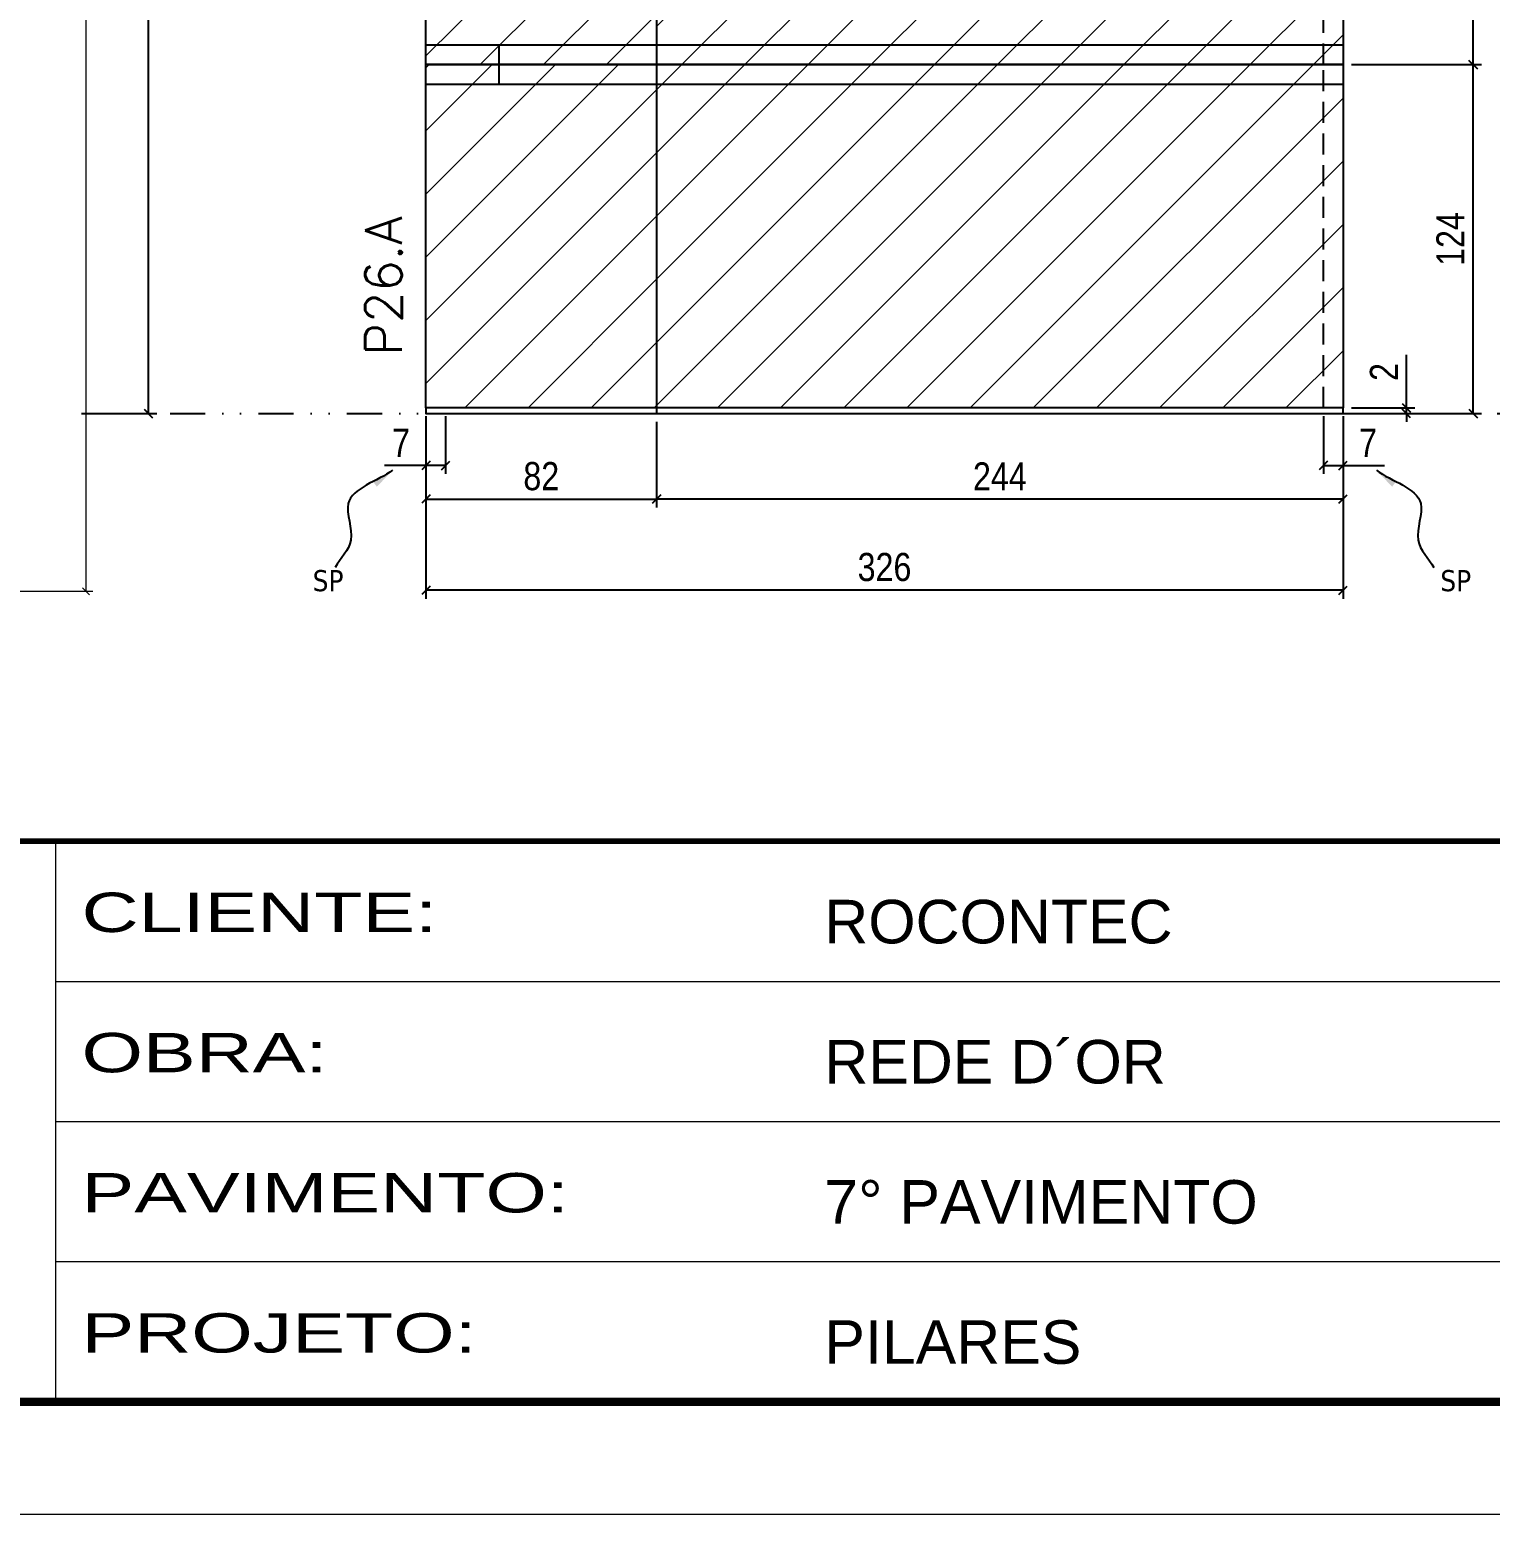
# Model space of a CAD drawing. Extents: x 28748 to 35002, y 14885 to 43501.
# Drawn here: x 32348 to 32867, y 40154 to 40681 of the extents above; entities that cross this region are included whole.
import ezdxf

# ---------------------------------------------------------------- set-up
doc = ezdxf.new("R2010")
doc.units = 0
for name, pattern in [('CONTINUO', [0]), ('DASHED', [0.75, 0.5, -0.25]), ('DIVIDE2', [0.625, 0.25, -0.125, 0, -0.125, 0, -0.125]), ('HIDDEN', [0.375, 0.25, -0.125])]:
    doc.linetypes.add(name, pattern=pattern)
for name, color, linetype in [('COTA', 241, 'Continuous'), ('Nível', 160, 'Continuous'), ('Painéis', 200, 'Continuous'), ('SARR_2.2x7', 40, 'Continuous'), ('Sarrafo de Pressão', 42, 'HIDDEN'), ('texto', 7, 'Continuous')]:
    doc.layers.add(name, color=color, linetype=linetype)
for name, color, linetype, lineweight in [('Folhas', 255, 'Continuous', 9), ('Hachura', 251, 'Continuous', 9), ('Madeira', 126, 'Continuous', 18), ('SARRAFO DE PRESSAO', 251, 'DASHED', 9), ('Texto Seção', 7, 'Continuous', 15)]:
    doc.layers.add(name, color=color, linetype=linetype, lineweight=lineweight)
doc.styles.add('ARIAL', font='arial.ttf')
doc.styles.add('COTA TECNICA', font='techl___.ttf', dxfattribs={"height": 10})
doc.styles.add('COTA TECNICA 2X', font='techl___.ttf', dxfattribs={"height": 10})
doc.styles.add('COTA TECNICA-50', font='techl___.ttf', dxfattribs={"height": 10})
doc.styles.add('REGUA-120', font='ROMANS.shx', dxfattribs={"height": 15})
doc.styles.get("Standard").update_dxf_attribs({"font": 'arial.ttf'})
doc.styles.add('Tecnologia', font='')
doc.styles.get('Tecnologia').set_extended_font_data('Forgotten Futurist')
doc.dimstyles.new('COTA PAINEL-50', dxfattribs={"dimtxt": 10, "dimasz": 3, "dimexe": 3, "dimexo": 3, "dimgap": 3, "dimtad": 1, "dimdec": 1, "dimzin": 12, "dimdsep": 46, "dimtxsty": 'COTA TECNICA-50', "dimblk1": 'OBLIQUE', "dimblk2": 'OBLIQUE', "dimsah": 1, "dimcen": 0.9, "dimclrd": 4, "dimclre": 4, "dimclrt": 240, "dimadec": 1, "dimazin": 3, "dimtfac": 1, "dimtdec": 1, "dimtmove": 0, "dimatfit": 3, "dimfxl": 1, "dimtolj": 1, "dimtzin": 12, "dimarcsym": 0})
doc.dimstyles.new('PAINEL', dxfattribs={"dimtxt": 10, "dimasz": 3, "dimexe": 3, "dimexo": 3, "dimgap": 3, "dimtad": 1, "dimdec": 1, "dimzin": 12, "dimdsep": 46, "dimtxsty": 'COTA TECNICA', "dimblk1": 'OBLIQUE', "dimblk2": 'OBLIQUE', "dimsah": 1, "dimcen": 0.9, "dimclrd": 4, "dimclre": 4, "dimclrt": 240, "dimadec": 1, "dimazin": 3, "dimtfac": 1, "dimtdec": 1, "dimtmove": 0, "dimatfit": 3, "dimfxl": 1, "dimtolj": 1, "dimtzin": 12, "dimarcsym": 0})
doc.dimstyles.new('SECAO PILAR', dxfattribs={"dimtxt": 10, "dimasz": 3, "dimexe": 3, "dimexo": 3, "dimgap": 3, "dimtad": 1, "dimdec": 1, "dimlfac": 0.5, "dimzin": 12, "dimdsep": 46, "dimtxsty": 'COTA TECNICA 2X', "dimblk1": 'OBLIQUE', "dimblk2": 'OBLIQUE', "dimsah": 1, "dimcen": 0.9, "dimclrd": 256, "dimclre": 256, "dimclrt": 256, "dimadec": 1, "dimazin": 3, "dimtfac": 1, "dimtdec": 1, "dimtmove": 0, "dimatfit": 3, "dimfxl": 1, "dimtolj": 1, "dimtzin": 12, "dimarcsym": 0})
doc.dimstyles.get("Standard").update_dxf_attribs({"dimtxt": 0.18, "dimasz": 0.18, "dimexe": 0.18, "dimexo": 0.0625, "dimgap": 0.09, "dimtad": 0, "dimtih": 1, "dimtoh": 1, "dimdec": 4, "dimzin": 0, "dimdsep": 46, "dimtxsty": 'Standard', "dimcen": 0.09, "dimadec": 0, "dimazin": 0, "dimtfac": 1, "dimtdec": 4, "dimtofl": 0, "dimtmove": 0, "dimatfit": 3, "dimfxl": 1, "dimtolj": 1, "dimtzin": 0, "dimarcsym": 0})
pattern_1 = [(45, (-100272.658, 8260.539), (-11.2253202, 11.2253202), [])]

# ---------------------------------------------------------------- blocks, each defined once
blk = doc.blocks.new('9999999999')
at = {"color": 30, "linetype": 'CONTINUO'}
for p, q in [((98564.56, 34230.21), (98564.56, 34429.45)), ((98564.56, 34379.64), (99583.98, 34379.64)), ((98564.56, 34329.83), (99487.98, 34329.83)), ((98564.56, 34280.02), (99487.98, 34280.02))]:
    blk.add_line(p, q, dxfattribs=at)
at = {"color": 30, "linetype": 'CONTINUO', "const_width": 2}
blk.add_lwpolyline([(99583.98, 34230.21), (99583.98, 34414.45, 0.414214), (99568.98, 34429.45), (98228.98, 34429.45, 0.414214), (98213.98, 34414.45), (98213.98, 34245.21, 0.414214), (98228.98, 34230.21), (99583.98, 34230.21)], format="xyb", dxfattribs=at)
at = {"layer": 'Folhas'}
blk.add_lwpolyline([(98138.98, 34190.21), (99623.98, 34190.21), (99623.98, 35240.21), (98138.98, 35240.21)], close=True, dxfattribs=at)
at = {"layer": 'Folhas', "color": 30, "const_width": 3}
blk.add_lwpolyline([(98213.98, 34230.21), (99583.98, 34230.21), (99583.98, 35200.21), (98213.98, 35200.21)], close=True, dxfattribs=at)
at = {"color": 7, "linetype": 'Continuous', "ltscale": 5, "style": 'ARIAL'}
for s, height, p in [('ROCONTEC', 15.483, (98837.68, 34393.13)), ('REDE D´OR', 15.483, (98837.68, 34343.32)), ('7° PAVIMENTO', 15.4829, (98837.68, 34293.51)), ('PILARES', 15.483, (98837.68, 34243.7))]:
    blk.add_text(s, height=height, dxfattribs=at).set_placement(p)
at = {"layer": 'Folhas', "color": 7, "style": 'Tecnologia', "width": 1.5}
for s, p in [('CLIENTE:', (98573.65, 34397.17)), ('OBRA:', (98573.65, 34347.31)), ('PAVIMENTO:', (98573.65, 34297.5)), ('PROJETO:', (98573.65, 34247.69))]:
    blk.add_text(s, height=14, dxfattribs=at).set_placement(p)
blk = doc.blocks.new('_Oblique')
at = {"color": 0, "linetype": 'ByBlock', "lineweight": -2}
blk.add_line((-0.5, -0.5), (0.5, 0.5), dxfattribs=at)
blk = doc.blocks.new('*D1462')
at = {"layer": 'COTA', "color": 4, "linetype": 'ByBlock', "lineweight": -2, "transparency": 16777216}
for p, q in [((32371.08, 40936.88), (32393.22, 40936.88)), ((32390.22, 40936.88), (32390.22, 40544.88)), ((32369.5, 40544.88), (32393.22, 40544.88))]:
    blk.add_line(p, q, dxfattribs=at)
at = {"layer": 'Defpoints', "color": 0, "linetype": 'ByBlock', "transparency": 16777216}
for p in [(32368.08, 40936.88), (32366.5, 40544.88), (32390.22, 40544.88)]:
    blk.add_point(p, dxfattribs=at)
at = {"layer": 'COTA', "color": 4, "linetype": 'ByBlock', "lineweight": -2, "transparency": 16777216, "xscale": 3, "yscale": 3, "zscale": 3}
for p, rotation in [((32390.22, 40936.88), 90), ((32390.22, 40544.88), 270)]:
    blk.add_blockref('_Oblique', p, dxfattribs=dict(at, rotation=rotation))
at = {"layer": 'COTA', "color": 240, "linetype": 'ByBlock', "transparency": 16777216, "insert": (32381.97, 40711.65), "char_height": 10, "attachment_point": 5, "rotation": 90, "style": 'COTA TECNICA'}
blk.add_mtext('\\A1;392', dxfattribs=at)
blk = doc.blocks.new('*D243')
at = {"layer": 'COTA', "color": 4, "lineweight": -2, "transparency": 16777216}
for p, q in [((32488.92, 40543.88), (32488.92, 40479.02)), ((32814.92, 40543.88), (32814.92, 40479.02)), ((32814.92, 40482.02), (32488.92, 40482.02))]:
    blk.add_line(p, q, dxfattribs=at)
at = {"layer": 'Defpoints', "color": 0, "transparency": 16777216}
for p in [(32488.92, 40546.88), (32814.92, 40546.88), (32488.92, 40482.02)]:
    blk.add_point(p, dxfattribs=at)
at = {"layer": 'COTA', "color": 4, "lineweight": -2, "transparency": 16777216, "xscale": 3, "yscale": 3, "zscale": 3, "rotation": 180}
blk.add_blockref('_Oblique', (32488.92, 40482.02), dxfattribs=at)
at = {"layer": 'COTA', "color": 4, "lineweight": -2, "transparency": 16777216, "xscale": 3, "yscale": 3, "zscale": 3}
blk.add_blockref('_Oblique', (32814.92, 40482.02), dxfattribs=at)
at = {"layer": 'COTA', "color": 240, "transparency": 16777216, "insert": (32651.92, 40490.24), "char_height": 10, "attachment_point": 5, "style": 'COTA TECNICA'}
blk.add_mtext('\\A1;326', dxfattribs=at)
blk = doc.blocks.new('*D244')
at = {"layer": 'COTA', "color": 4, "lineweight": -2, "transparency": 16777216}
for p, q in [((32807.92, 40543.88), (32807.92, 40523.37)), ((32814.92, 40541.88), (32814.92, 40523.37)), ((32807.92, 40526.37), (32814.92, 40526.37)), ((32814.92, 40526.37), (32829.65, 40526.37))]:
    blk.add_line(p, q, dxfattribs=at)
at = {"layer": 'Defpoints', "color": 0, "transparency": 16777216}
for p in [(32807.92, 40546.88), (32814.92, 40544.88), (32814.92, 40526.37)]:
    blk.add_point(p, dxfattribs=at)
at = {"layer": 'COTA', "color": 4, "lineweight": -2, "transparency": 16777216, "xscale": 3, "yscale": 3, "zscale": 3, "rotation": 180}
blk.add_blockref('_Oblique', (32807.92, 40526.37), dxfattribs=at)
at = {"layer": 'COTA', "color": 4, "lineweight": -2, "transparency": 16777216, "xscale": 3, "yscale": 3, "zscale": 3}
blk.add_blockref('_Oblique', (32814.92, 40526.37), dxfattribs=at)
at = {"layer": 'COTA', "color": 240, "transparency": 16777216, "insert": (32823.78, 40534.44), "char_height": 10, "attachment_point": 5, "style": 'COTA TECNICA-50'}
blk.add_mtext('\\A1;7', dxfattribs=at)
blk = doc.blocks.new('*D245')
at = {"layer": 'COTA', "color": 4, "lineweight": -2, "transparency": 16777216}
for p, q in [((32495.92, 40543.88), (32495.92, 40523.37)), ((32488.92, 40541.88), (32488.92, 40523.37)), ((32488.92, 40526.37), (32474.19, 40526.37)), ((32495.92, 40526.37), (32488.92, 40526.37))]:
    blk.add_line(p, q, dxfattribs=at)
at = {"layer": 'Defpoints', "color": 0, "transparency": 16777216}
for p in [(32488.92, 40544.88), (32495.92, 40546.88), (32488.92, 40526.37)]:
    blk.add_point(p, dxfattribs=at)
at = {"layer": 'COTA', "color": 4, "lineweight": -2, "transparency": 16777216, "xscale": 3, "yscale": 3, "zscale": 3, "rotation": 180}
blk.add_blockref('_Oblique', (32488.92, 40526.37), dxfattribs=at)
at = {"layer": 'COTA', "color": 4, "lineweight": -2, "transparency": 16777216, "xscale": 3, "yscale": 3, "zscale": 3}
blk.add_blockref('_Oblique', (32495.92, 40526.37), dxfattribs=at)
at = {"layer": 'COTA', "color": 240, "transparency": 16777216, "insert": (32480.05, 40534.44), "char_height": 10, "attachment_point": 5, "style": 'COTA TECNICA-50'}
blk.add_mtext('\\A1;7', dxfattribs=at)
blk = doc.blocks.new('*D246')
at = {"layer": 'COTA', "color": 4, "lineweight": -2, "transparency": 16777216}
for p, q in [((32817.92, 40668.88), (32864.16, 40668.88)), ((32861.16, 40544.88), (32861.16, 40668.88)), ((32817.92, 40544.88), (32864.16, 40544.88))]:
    blk.add_line(p, q, dxfattribs=at)
at = {"layer": 'Defpoints', "color": 0, "transparency": 16777216}
for p in [(32814.92, 40668.88), (32861.16, 40668.88), (32814.92, 40544.88)]:
    blk.add_point(p, dxfattribs=at)
at = {"layer": 'COTA', "color": 4, "lineweight": -2, "transparency": 16777216, "xscale": 3, "yscale": 3, "zscale": 3}
for p, rotation in [((32861.16, 40668.88), 90), ((32861.16, 40544.88), 270)]:
    blk.add_blockref('_Oblique', p, dxfattribs=dict(at, rotation=rotation))
at = {"layer": 'COTA', "color": 240, "transparency": 16777216, "insert": (32853.08, 40606.88), "char_height": 10, "attachment_point": 5, "rotation": 90, "style": 'COTA TECNICA-50'}
blk.add_mtext('\\A1;124', dxfattribs=at)
blk = doc.blocks.new('*D247')
at = {"layer": 'COTA', "color": 4, "lineweight": -2, "transparency": 16777216}
for p, q in [((32837.44, 40546.88), (32837.44, 40565.68)), ((32817.92, 40546.88), (32840.44, 40546.88)), ((32817.92, 40544.88), (32840.44, 40544.88)), ((32837.44, 40544.88), (32837.44, 40546.88)), ((32837.44, 40544.88), (32837.44, 40541.88))]:
    blk.add_line(p, q, dxfattribs=at)
at = {"layer": 'Defpoints', "color": 0, "transparency": 16777216}
for p in [(32814.92, 40546.88), (32814.92, 40544.88), (32837.44, 40544.88)]:
    blk.add_point(p, dxfattribs=at)
at = {"layer": 'COTA', "color": 4, "lineweight": -2, "transparency": 16777216, "xscale": 3, "yscale": 3, "zscale": 3}
for p, rotation in [((32837.44, 40546.88), 270), ((32837.44, 40544.88), 90)]:
    blk.add_blockref('_Oblique', p, dxfattribs=dict(at, rotation=rotation))
at = {"layer": 'COTA', "color": 240, "transparency": 16777216, "insert": (32829.44, 40559.62), "char_height": 10, "attachment_point": 5, "rotation": 90, "style": 'COTA TECNICA-50'}
blk.add_mtext('\\A1;2', dxfattribs=at)
blk = doc.blocks.new('*D248')
at = {"layer": 'COTA', "color": 4, "linetype": 'ByBlock', "lineweight": -2, "transparency": 16777216}
for p, q in [((32817.92, 40790.88), (32864.16, 40790.88)), ((32861.16, 40668.88), (32861.16, 40790.88)), ((32817.92, 40668.88), (32864.16, 40668.88))]:
    blk.add_line(p, q, dxfattribs=at)
at = {"layer": 'Defpoints', "color": 0, "linetype": 'ByBlock', "transparency": 16777216}
for p in [(32814.92, 40790.88), (32861.16, 40790.88), (32814.92, 40668.88)]:
    blk.add_point(p, dxfattribs=at)
at = {"layer": 'COTA', "color": 4, "linetype": 'ByBlock', "lineweight": -2, "transparency": 16777216, "xscale": 3, "yscale": 3, "zscale": 3}
for p, rotation in [((32861.16, 40790.88), 90), ((32861.16, 40668.88), 270)]:
    blk.add_blockref('_Oblique', p, dxfattribs=dict(at, rotation=rotation))
at = {"layer": 'COTA', "color": 240, "linetype": 'ByBlock', "transparency": 16777216, "insert": (32853.1, 40729.88), "char_height": 10, "attachment_point": 5, "rotation": 90, "style": 'COTA TECNICA'}
blk.add_mtext('\\A1;122', dxfattribs=at)
blk = doc.blocks.new('*D1467')
at = {"layer": 'COTA', "color": 4, "linetype": 'ByBlock', "lineweight": -2, "transparency": 16777216}
for p, q in [((32570.92, 40541.88), (32570.92, 40511.44)), ((32814.92, 40541.88), (32814.92, 40511.44)), ((32814.92, 40514.44), (32570.92, 40514.44))]:
    blk.add_line(p, q, dxfattribs=at)
at = {"layer": 'Defpoints', "color": 0, "linetype": 'ByBlock', "transparency": 16777216}
for p in [(32570.92, 40544.88), (32814.92, 40544.88), (32570.92, 40514.44)]:
    blk.add_point(p, dxfattribs=at)
at = {"layer": 'COTA', "color": 4, "linetype": 'ByBlock', "lineweight": -2, "transparency": 16777216, "xscale": 3, "yscale": 3, "zscale": 3, "rotation": 180}
blk.add_blockref('_Oblique', (32570.92, 40514.44), dxfattribs=at)
at = {"layer": 'COTA', "color": 4, "linetype": 'ByBlock', "lineweight": -2, "transparency": 16777216, "xscale": 3, "yscale": 3, "zscale": 3}
blk.add_blockref('_Oblique', (32814.92, 40514.44), dxfattribs=at)
at = {"layer": 'COTA', "color": 240, "linetype": 'ByBlock', "transparency": 16777216, "insert": (32692.92, 40522.52), "char_height": 10, "attachment_point": 5, "style": 'COTA TECNICA'}
blk.add_mtext('\\A1;244', dxfattribs=at)
blk = doc.blocks.new('*D90')
at = {"layer": 'COTA', "lineweight": -2, "transparency": 16777216}
for p, q in [((127524.96, 30791.79), (127704.06, 30791.79)), ((127701.06, 30791.79), (127701.06, 30093.79)), ((127524.96, 30093.79), (127704.06, 30093.79))]:
    blk.add_line(p, q, dxfattribs=at)
at = {"layer": 'Defpoints', "color": 0, "transparency": 16777216}
for p in [(127521.96, 30791.79), (127521.96, 30093.79), (127701.06, 30093.79)]:
    blk.add_point(p, dxfattribs=at)
at = {"layer": 'COTA', "lineweight": -2, "transparency": 16777216, "xscale": 3, "yscale": 3, "zscale": 3}
for p, rotation in [((127701.06, 30791.79), 90), ((127701.06, 30093.79), 270)]:
    blk.add_blockref('_Oblique', p, dxfattribs=dict(at, rotation=rotation))
at = {"layer": 'COTA', "transparency": 16777216, "insert": (127692.81, 30442.79), "char_height": 10, "attachment_point": 5, "rotation": 90, "style": 'COTA TECNICA 2X'}
blk.add_mtext('\\A1;349 - painel', dxfattribs=at)
blk = doc.blocks.new('*D2199')
at = {"layer": 'COTA', "color": 4, "lineweight": -2, "transparency": 16777216}
for p, q in [((32488.92, 40541.88), (32488.92, 40511.44)), ((32570.92, 40541.88), (32570.92, 40511.44)), ((32488.92, 40514.44), (32570.92, 40514.44))]:
    blk.add_line(p, q, dxfattribs=at)
at = {"layer": 'Defpoints', "color": 0, "transparency": 16777216}
for p in [(32488.92, 40544.88), (32570.92, 40544.88), (32570.92, 40514.44)]:
    blk.add_point(p, dxfattribs=at)
at = {"layer": 'COTA', "color": 4, "lineweight": -2, "transparency": 16777216, "xscale": 3, "yscale": 3, "zscale": 3, "rotation": 180}
blk.add_blockref('_Oblique', (32488.92, 40514.44), dxfattribs=at)
at = {"layer": 'COTA', "color": 4, "lineweight": -2, "transparency": 16777216, "xscale": 3, "yscale": 3, "zscale": 3}
blk.add_blockref('_Oblique', (32570.92, 40514.44), dxfattribs=at)
at = {"layer": 'COTA', "color": 240, "transparency": 16777216, "insert": (32529.92, 40522.54), "char_height": 10, "attachment_point": 5, "style": 'COTA TECNICA'}
blk.add_mtext('\\A1;82', dxfattribs=at)
blk = doc.blocks.new('SECAO 2')
at = {"layer": 'COTA'}
dim = blk.add_linear_dim(base=(127701.06, 30093.79), p1=(127521.96, 30791.79), p2=(127521.96, 30093.79), angle=90, text='<> - painel', dimstyle='SECAO PILAR', dxfattribs=at)
dim.commit()
dim.dimension.update_dxf_attribs({"geometry": '*D90', "text_midpoint": (127692.81, 30442.79)})

msp = doc.modelspace()

# ---------------------------------------------------------------- hatches: boundary and pattern name
at = {"layer": 'Hachura', "linetype": 'ByBlock'}
h = msp.add_hatch(dxfattribs=at)
h.set_pattern_fill('ANSI31', color=256, scale=5)
h.set_pattern_definition([(45, (25799.309, 30974.01), (-11.22532, 11.22532), [])])
h.paths.add_polyline_path([(32570.92, 40790.88), (32488.92, 40790.88), (32488.92, 40668.88), (32570.92, 40668.88)])
h = msp.add_hatch(dxfattribs=at)
h.set_pattern_fill('ANSI31', color=256, scale=5)
h.set_pattern_definition(pattern_1)
h.paths.add_polyline_path([(32814.92, 40790.88), (32570.92, 40790.88), (32570.92, 40668.88), (32814.92, 40668.88)])
h = msp.add_hatch(dxfattribs=at)
h.set_pattern_fill('ANSI31', color=256, scale=5)
h.set_pattern_definition(pattern_1)
h.paths.add_polyline_path([(32570.92, 40668.88), (32488.92, 40668.88), (32488.92, 40546.88), (32570.92, 40546.88)])
h = msp.add_hatch(dxfattribs=at)
h.set_pattern_fill('ANSI31', color=256, scale=5)
h.set_pattern_definition(pattern_1)
h.paths.add_polyline_path([(32570.92, 40668.88), (32570.92, 40546.88), (32814.92, 40546.88), (32814.92, 40668.88)])

# ---------------------------------------------------------------- linework, layer by layer
at = {"layer": 'Nível', "color": 4, "linetype": 'DIVIDE2', "ltscale": 50}
msp.add_line((32366.5, 40544.88), (33376.84, 40544.88), dxfattribs=at)
at = {"layer": 'Painéis'}
for p, q in [((32488.92, 40668.88), (32488.92, 40790.88)), ((32814.92, 40790.88), (32814.92, 40668.88)), ((32814.92, 40668.88), (32488.92, 40668.88))]:
    msp.add_line(p, q, dxfattribs=at)
at = {"layer": 'Painéis', "linetype": 'ByBlock'}
for p, q in [((32570.92, 40790.88), (32570.92, 40544.88)), ((32814.92, 40668.88), (32814.92, 40546.88))]:
    msp.add_line(p, q, dxfattribs=at)
at = {"layer": 'Painéis'}
for points in [[(32814.92, 40546.88), (32488.92, 40546.88), (32488.92, 40668.88), (32814.92, 40668.88)], [(32814.92, 40546.88), (32488.92, 40546.88), (32488.92, 40544.88), (32814.92, 40544.88)]]:
    msp.add_lwpolyline(points, close=True, dxfattribs=at)
at = {"layer": 'SARR_2.2x7'}
for p, q in [((32488.92, 40675.88), (32514.92, 40675.88)), ((32514.92, 40675.88), (32814.92, 40675.88)), ((32514.92, 40668.88), (32514.92, 40675.88)), ((32514.92, 40661.88), (32514.92, 40668.88)), ((32488.92, 40661.88), (32514.92, 40661.88)), ((32514.92, 40661.88), (32814.92, 40661.88))]:
    msp.add_line(p, q, dxfattribs=at)
at = {"layer": 'Sarrafo de Pressão', "ltscale": 30}
for p, q in [((32807.92, 40668.88), (32807.92, 40790.88)), ((32807.92, 40546.88), (32807.92, 40668.88))]:
    msp.add_line(p, q, dxfattribs=at)

# ---------------------------------------------------------------- block references
at = {"layer": 'Madeira', "linetype": 'ByBlock', "xscale": 0.8065405114314628, "yscale": 0.8065405114314628, "zscale": 0.8065405114314628}
msp.add_blockref('SECAO 2', (-70628, 16209.81), dxfattribs=at)
at = {"layer": 'SARRAFO DE PRESSAO', "color": 6, "linetype": 'ByBlock'}
msp.add_blockref('9999999999', (-66207.14, 5963.39), dxfattribs=at)

# ---------------------------------------------------------------- texts
at = {"layer": 'texto', "color": 0, "char_height": 7.5, "attachment_point": 5}
for insert in [(32454.14, 40485.39), (32454.14, 40485.39), (32854.98, 40485.39)]:
    msp.add_mtext('{\\fTahoma|b0|i0|c0|p34;\\C4;SP}', dxfattribs=dict(at, insert=insert))
at = {"layer": 'Texto Seção', "insert": (32480.37, 40565.34), "char_height": 13, "width": 285.3299, "attachment_point": 7, "rotation": 90, "style": 'REGUA-120'}
msp.add_mtext('P26.A', dxfattribs=at)

# ---------------------------------------------------------------- dimensions: what is measured, and where the dimension line sits
at = {"layer": 'COTA', "linetype": 'ByBlock'}
dim = msp.add_linear_dim(base=(32390.22, 40544.88), p1=(32368.08, 40936.88), p2=(32366.5, 40544.88), angle=90, dimstyle='PAINEL', dxfattribs=at)
dim.commit()
dim.dimension.update_dxf_attribs({"geometry": '*D1462', "text_midpoint": (32390.22, 40711.65), "dimtype": 160})
dim = msp.add_linear_dim(base=(32861.16, 40790.88), p1=(32814.92, 40668.88), p2=(32814.92, 40790.88), angle=90, dimstyle='PAINEL', override={"dimtmove": 1}, dxfattribs=at)
dim.commit()
dim.dimension.update_dxf_attribs({"geometry": '*D248', "text_midpoint": (32853.1, 40729.88)})
at = {"layer": 'COTA'}
for base, p1, p2, angle, picture, middle in [((32861.16, 40668.88), (32814.92, 40544.88), (32814.92, 40668.88), 90, '*D246', (32853.08, 40606.88)), ((32488.92, 40526.37), (32495.92, 40546.88), (32488.92, 40544.88), 180, '*D245', (32480.05, 40534.44))]:
    dim = msp.add_linear_dim(base=base, p1=p1, p2=p2, angle=angle, dimstyle='COTA PAINEL-50', dxfattribs=at)
    dim.commit()
    dim.dimension.update_dxf_attribs({"geometry": picture, "text_midpoint": middle})
dim = msp.add_linear_dim(base=(32837.44, 40544.88), p1=(32814.92, 40546.88), p2=(32814.92, 40544.88), angle=90, dimstyle='COTA PAINEL-50', dxfattribs=at)
dim.commit()
dim.dimension.update_dxf_attribs({"geometry": '*D247', "text_midpoint": (32837.44, 40559.62), "dimtype": 160})
dim = msp.add_linear_dim(base=(32488.92, 40482.02), p1=(32814.92, 40546.88), p2=(32488.92, 40546.88), angle=180, dimstyle='PAINEL', override={"dimarcsym": 2}, dxfattribs=at)
dim.commit()
dim.dimension.update_dxf_attribs({"geometry": '*D243', "text_midpoint": (32651.92, 40490.24)})
for base, p1, p2, dimstyle, picture, middle in [((32570.92, 40514.44), (32488.92, 40544.88), (32570.92, 40544.88), 'PAINEL', '*D2199', (32529.92, 40522.54)), ((32814.92, 40526.37), (32807.92, 40546.88), (32814.92, 40544.88), 'COTA PAINEL-50', '*D244', (32823.78, 40534.44))]:
    dim = msp.add_linear_dim(base=base, p1=p1, p2=p2, dimstyle=dimstyle, dxfattribs=at)
    dim.commit()
    dim.dimension.update_dxf_attribs({"geometry": picture, "text_midpoint": middle})
at = {"layer": 'COTA', "linetype": 'ByBlock'}
dim = msp.add_linear_dim(base=(32570.92, 40514.44), p1=(32814.92, 40544.88), p2=(32570.92, 40544.88), angle=180, dimstyle='PAINEL', dxfattribs=at)
dim.commit()
dim.dimension.update_dxf_attribs({"geometry": '*D1467', "text_midpoint": (32692.92, 40522.52)})

# ---------------------------------------------------------------- leaders
at = {"layer": 'COTA', "path_type": 1}
for points in [[(32477.09, 40524.7), (32461.3, 40512.86), (32462.23, 40499.86), (32456.68, 40490.07)], [(32826.75, 40524.7), (32842.53, 40512.86), (32841.61, 40499.86), (32847.16, 40490.07)]]:
    msp.add_leader(points, dimstyle='Standard', override={"dimasz": 8}, dxfattribs=at)

doc.saveas('drawing.dxf')
